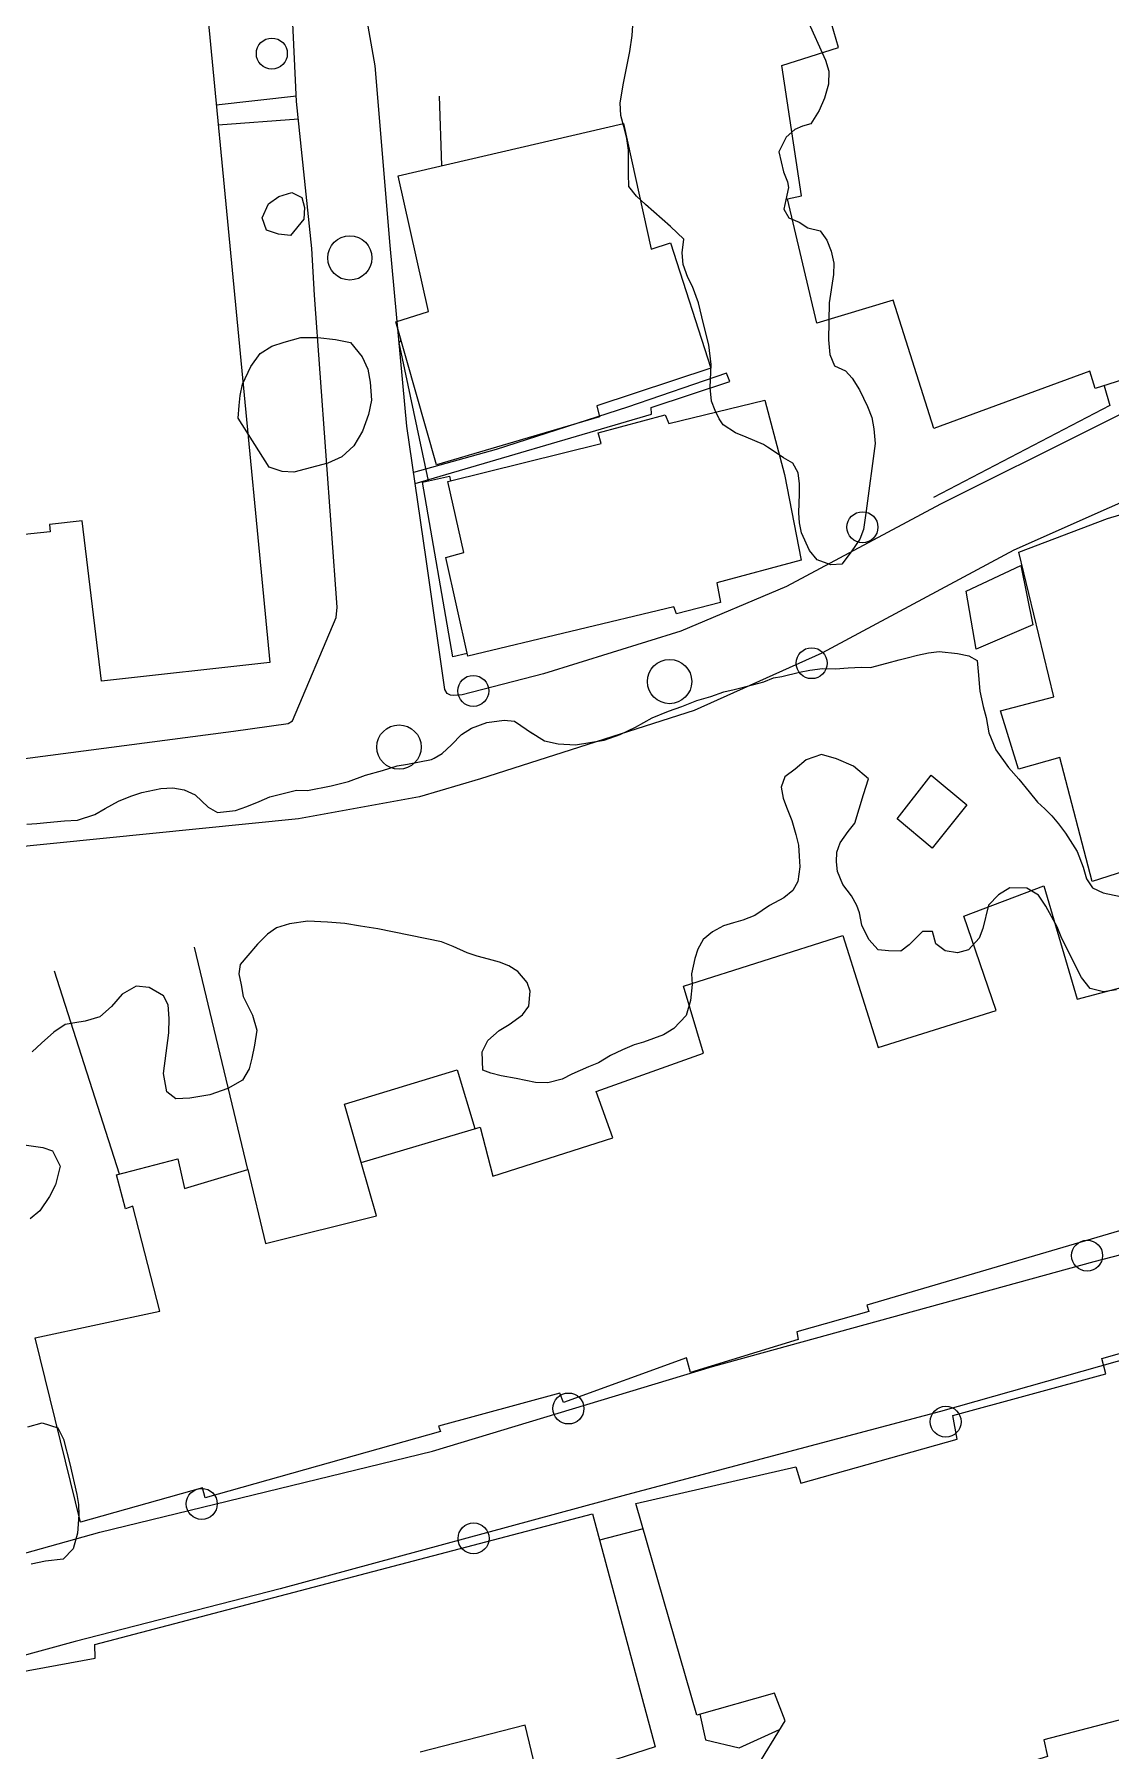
# Model space of a CAD drawing. Header units: metres. Extents: x 4652992 to 4879070, y 2074171 to 2309877.
# Drawn here: x 4654366 to 4654419.5, y 2308447.2 to 2308532.6 of the extents above; entities that cross this region are included whole.
import ezdxf

# ---------------------------------------------------------------- set-up
doc = ezdxf.new("R2010")
doc.units = ezdxf.units.M
doc.header["$MEASUREMENT"] = 0
doc.linetypes.add('DGN Style 2', pattern=[66.27138, 39.762828, -26.508552])
for name, color, linetype, lineweight in [('Level 18', 5, 'Continuous', 0), ('Level 30', 5, 'Continuous', 0), ('Level 31', 38, 'Continuous', 0), ('Level 35', 4, 'Continuous', 0), ('Level 36', 1, 'Continuous', 0), ('Level 40', 1, 'Continuous', 0), ('Level 45', 9, 'Continuous', 0), ('Level 54', 30, 'DGN Style 2', 0), ('Level 61', 4, 'Continuous', 0)]:
    doc.layers.add(name, color=color, linetype=linetype, lineweight=lineweight)

# ---------------------------------------------------------------- blocks, each defined once
blk = doc.blocks.new('POSTE_1')
at = {"layer": 'Level 61'}
blk.add_circle((-4.7e-05, -1.9e-05, -2.4e-05), 0.770001, dxfattribs=at)
blk = doc.blocks.new('AL_1')
at = {"layer": 'Level 45'}
blk.add_circle((2.1e-05, 1.3e-05, 3e-05), 1.100002, dxfattribs=at)

msp = doc.modelspace()

# ---------------------------------------------------------------- linework, layer by layer
at = {"layer": 'Level 18', "color": 30}
for points in [[(4654412.910214, 2308573.479356, 1333.454078), (4654415.909825, 2308562.906944, 1335.114078), (4654418.968281, 2308551.129403, 1336.244078), (4654420.668429, 2308543.519879, 1337.074078), (4654427.961364, 2308517.911223, 1339.494078), (4654427.85427, 2308517.710435, 1339.474078), (4654427.617367, 2308517.497535, 1339.464078), (4654418.707048, 2308513.02377, 1336.854078), (4654411.059682, 2308509.20609, 1334.454078), (4654403.399983, 2308505.111352, 1331.574078), (4654398.158418, 2308502.895328, 1330.124078), (4654391.323587, 2308500.77336, 1328.534078), (4654387.289698, 2308499.728746, 1327.424078), (4654386.862295, 2308499.700561, 1327.294078), (4654386.707067, 2308499.717878, 1327.194078), (4654386.540634, 2308499.793539, 1327.104078), (4654386.417519, 2308499.995764, 1327.034078), (4654385.492378, 2308506.475573, 1325.714078), (4654384.5283, 2308513.091604, 1324.748669), (4654383.700047, 2308522.078014, 1323.891868), (4654382.967905, 2308531.003716, 1323.228162), (4654381.915336, 2308536.93492, 1323.389684), (4654379.967814, 2308543.459627, 1323.738239), (4654378.120256, 2308550.121334, 1324.098239)], [(4654379.814953, 2308521.928941, 1323.748979), (4654379.057428, 2308529.239564, 1323.378979), (4654378.776733, 2308534.907984, 1323.298979), (4654378.665354, 2308537.314552, 1323.428979), (4654378.518917, 2308538.845284, 1323.448979), (4654378.160764, 2308540.971791, 1323.62604)], [(4654305.603473, 2308485.586519, 1327.003865), (4654313.412483, 2308487.698008, 1325.763865), (4654322.716086, 2308489.977365, 1323.873865), (4654332.292029, 2308491.719092, 1321.883865), (4654334.694369, 2308492.250982, 1321.603865), (4654343.44206, 2308493.595979, 1321.293865), (4654351.633062, 2308494.792729, 1322.303865), (4654364.414829, 2308496.419491, 1324.063865), (4654375.918485, 2308497.916167, 1325.953865), (4654378.642079, 2308498.302763, 1326.243865), (4654378.855567, 2308498.43489, 1326.243865), (4654381.018128, 2308503.566891, 1325.973865), (4654381.075584, 2308504.095217, 1325.903865), (4654379.947452, 2308519.604281, 1323.893865), (4654379.814953, 2308521.928941, 1323.748979)], [(4654428.779012, 2308513.168734, 1339.711115), (4654414.701908, 2308506.917856, 1335.336493), (4654405.157757, 2308501.804704, 1331.804679), (4654398.812393, 2308498.948088, 1329.932888), (4654388.19249, 2308495.556826, 1327.406531), (4654385.162997, 2308494.651203, 1327.126531), (4654379.153692, 2308493.567317, 1326.366531), (4654364.493718, 2308492.094911, 1324.003823), (4654351.9984, 2308490.789286, 1322.184316), (4654344.111751, 2308489.863932, 1321.357823), (4654334.268361, 2308488.298032, 1321.69426), (4654324.108095, 2308486.035433, 1323.800117), (4654315.590288, 2308484.114041, 1325.697529), (4654309.430079, 2308482.253965, 1326.853586)], [(4654362.32887, 2308456.150471, 1336.005079), (4654369.273905, 2308458.094632, 1337.945111), (4654385.804782, 2308462.119325, 1339.985641), (4654399.720763, 2308466.319802, 1341.039461), (4654418.706753, 2308471.547896, 1342.083923), (4654434.221865, 2308475.572785, 1343.143629)], [(4654439.923887, 2308472.269309, 1343.565079), (4654411.055577, 2308464.085165, 1341.485079), (4654395.447506, 2308459.954046, 1340.845079), (4654378.23283, 2308455.272024, 1339.185079), (4654368.038975, 2308452.650596, 1337.425079), (4654363.496942, 2308451.409454, 1336.225079), (4654362.32887, 2308456.150471, 1336.005079)]]:
    msp.add_polyline3d(points, dxfattribs=at)
at = {"layer": 'Level 30', "color": 1}
for points in [[(4654410.723727, 2308512.972463, 1336.972739), (4654408.71039, 2308519.352099, 1336.502739), (4654404.909407, 2308518.209435, 1335.992739), (4654403.463556, 2308524.395596, 1335.982739), (4654404.15387, 2308524.549958, 1335.952739), (4654403.166895, 2308531.027742, 1333.422739), (4654405.996689, 2308531.925064, 1337.152739), (4654404.131984, 2308538.296679, 1337.152739), (4654408.298474, 2308539.774894, 1338.782739), (4654407.191684, 2308543.324579, 1338.942739), (4654402.918348, 2308541.901148, 1339.682739), (4654401.622763, 2308546.040723, 1339.612739), (4654405.9787, 2308547.589735, 1338.942739), (4654404.035292, 2308555.753721, 1338.002739), (4654415.327715, 2308559.109897, 1338.662739), (4654420.070225, 2308543.553652, 1343.002739)], [(4654377.716274, 2308501.336409, 1326.37444), (4654369.353101, 2308500.416198, 1326.26444), (4654368.387056, 2308508.375512, 1326.17444), (4654366.775047, 2308508.204313, 1327.91444), (4654366.809624, 2308507.841591, 1327.94444), (4654362.005986, 2308507.329123, 1327.15444), (4654361.08353, 2308513.284516, 1327.33444), (4654360.811748, 2308513.253959, 1327.32444), (4654358.737877, 2308521.555768, 1327.51444), (4654363.741527, 2308522.550241, 1327.67444), (4654363.255604, 2308528.218238, 1324.96444), (4654360.588683, 2308527.812924, 1324.25444), (4654360.220141, 2308529.838063, 1324.23444), (4654363.071015, 2308530.276615, 1324.99444), (4654362.636273, 2308534.237845, 1328.28444), (4654365.614876, 2308534.560184, 1328.21444), (4654365.569736, 2308534.836344, 1328.21444), (4654368.467144, 2308535.192242, 1327.98444), (4654368.441298, 2308535.520791, 1327.93444), (4654374.379384, 2308536.226095, 1327.61444), (4654377.716274, 2308501.336409, 1326.37444)], [(4654384.095455, 2308525.540066, 1326.362739), (4654395.301771, 2308528.145984, 1326.442739), (4654396.671573, 2308521.886569, 1327.442739), (4654397.641406, 2308522.211865, 1327.812739), (4654399.651171, 2308515.976734, 1327.892739), (4654393.978314, 2308514.106751, 1328.052739), (4654394.10841, 2308513.553419, 1328.062739), (4654386.011, 2308511.169266, 1327.552739), (4654383.986999, 2308518.272349, 1327.352739), (4654385.617985, 2308518.795209, 1327.322739), (4654384.095455, 2308525.540066, 1326.362739)], [(4654427.802856, 2308517.833255, 1341.852739), (4654418.751725, 2308514.95933, 1342.062739), (4654418.4871, 2308515.820275, 1342.242739), (4654410.723727, 2308512.972463, 1336.972739)], [(4654386.568814, 2308510.337055, 1329.462739), (4654394.199316, 2308512.226722, 1329.392739), (4654394.04219, 2308512.758485, 1329.382739), (4654397.376224, 2308513.657936, 1329.372739), (4654397.560836, 2308513.216674, 1329.362739), (4654402.327626, 2308514.387158, 1329.192739), (4654403.303652, 2308510.683353, 1331.912739), (4654404.143656, 2308506.422305, 1331.752739), (4654399.947886, 2308505.306055, 1330.542739), (4654400.125294, 2308504.31205, 1330.482739), (4654397.935442, 2308503.753572, 1330.102739), (4654397.810665, 2308504.101666, 1329.932739), (4654387.559687, 2308501.657532, 1329.062739), (4654386.475479, 2308506.565421, 1329.122739), (4654387.359107, 2308506.809657, 1329.352739), (4654386.568814, 2308510.337055, 1329.462739)], [(4654420.97958, 2308491.203008, 1343.405858), (4654418.600108, 2308490.447752, 1343.805858), (4654416.989114, 2308496.618262, 1343.255858), (4654414.9368, 2308496.036443, 1343.165858), (4654414.048143, 2308498.935337, 1343.025858), (4654416.689757, 2308499.634533, 1342.925858), (4654414.954204, 2308506.828851, 1341.575858), (4654419.371395, 2308508.49882, 1342.425858), (4654422.433853, 2308509.40638, 1342.355858)], [(4654368.317151, 2308458.58988, 1340.855858), (4654366.063756, 2308467.747952, 1340.935858), (4654372.249111, 2308469.079042, 1341.435858), (4654370.920088, 2308474.302004, 1341.175858), (4654370.546958, 2308474.169805, 1341.175858), (4654370.095686, 2308475.860215, 1340.625858), (4654373.158016, 2308476.657878, 1340.635858), (4654373.474148, 2308475.176958, 1341.645858), (4654376.624416, 2308476.128553, 1341.655858), (4654377.516438, 2308472.443766, 1343.755858), (4654383.0292, 2308473.816624, 1343.835858), (4654382.260122, 2308476.470096, 1340.915858), (4654388.178425, 2308478.235181, 1340.985858), (4654388.806487, 2308475.800307, 1342.615858), (4654394.768823, 2308477.697306, 1343.135858), (4654393.94958, 2308480.00818, 1342.825858), (4654399.277806, 2308481.90731, 1344.935858), (4654398.279962, 2308485.245696, 1344.425858), (4654406.209577, 2308487.766255, 1343.205858), (4654407.964679, 2308482.193065, 1343.635858), (4654413.828487, 2308484.032618, 1343.695858), (4654412.221121, 2308488.726226, 1343.015858), (4654416.201455, 2308490.222663, 1343.015858), (4654417.852153, 2308484.601135, 1344.595858), (4654424.046415, 2308486.228686, 1344.615858)], [(4654421.086721, 2308473.411629, 1344.695858), (4654407.394278, 2308469.375398, 1344.615858), (4654407.491841, 2308469.064019, 1344.615858), (4654403.921438, 2308468.053091, 1345.895858), (4654403.98788, 2308467.669851, 1345.935858), (4654398.630532, 2308466.036056, 1345.855858), (4654398.44141, 2308466.759602, 1345.765858), (4654392.322438, 2308464.534922, 1343.115858), (4654392.147458, 2308464.996336, 1343.095858), (4654386.100344, 2308463.360871, 1343.935858), (4654386.207591, 2308463.094532, 1343.935858), (4654374.515743, 2308459.800363, 1341.635858), (4654374.380406, 2308460.30041, 1341.575858), (4654368.317151, 2308458.58988, 1340.855858)], [(4654420.569783, 2308448.909005, 1344.885858), (4654416.196001, 2308447.770185, 1344.955858), (4654416.384881, 2308446.926786, 1344.955858), (4654414.269981, 2308446.295209, 1344.915858), (4654414.566197, 2308445.444456, 1344.505858), (4654413.104337, 2308445.094277, 1344.445858), (4654412.861263, 2308445.832317, 1344.595858), (4654406.218675, 2308443.892116, 1342.565858), (4654405.274674, 2308446.760264, 1342.575858), (4654403.116132, 2308445.787181, 1341.355858), (4654401.795032, 2308446.186544, 1341.045858), (4654403.335962, 2308448.710588, 1342.735858), (4654402.81792, 2308450.076541, 1343.185858), (4654398.954159, 2308448.992415, 1343.735858), (4654395.920416, 2308459.518899, 1343.295858), (4654403.874269, 2308461.33471, 1343.485858), (4654404.115906, 2308460.519015, 1343.995858), (4654411.896184, 2308462.714971, 1347.985858), (4654411.679148, 2308463.891835, 1347.805858), (4654419.274872, 2308465.955725, 1348.325858), (4654419.086185, 2308466.728916, 1348.375858), (4654426.721236, 2308468.901343, 1348.935858)], [(4654356.732017, 2308444.625937, 1338.755858), (4654356.2291, 2308449.044897, 1338.525858), (4654363.222368, 2308450.123361, 1341.495858), (4654363.171235, 2308450.752446, 1341.395858), (4654369.040034, 2308451.828868, 1341.345858), (4654369.028456, 2308452.496441, 1340.415858), (4654393.768788, 2308459.004111, 1342.605858)], [(4654393.768788, 2308459.004111, 1342.605858), (4654396.870757, 2308447.409557, 1342.805858), (4654393.481178, 2308446.319261, 1342.405858)], [(4654390.951703, 2308446.281287, 1341.465858), (4654390.415803, 2308448.492924, 1341.565858), (4654385.199979, 2308447.151637, 1340.965858)]]:
    msp.add_polyline3d(points, dxfattribs=at)
at = {"layer": 'Level 31'}
for points in [[(4654415.651227, 2308503.20551, 1338.687129), (4654412.842623, 2308501.995567, 1338.247129), (4654412.330587, 2308504.88747, 1336.747129), (4654415.058386, 2308506.162437, 1337.307129)], [(4654408.913139, 2308493.570048, 1340.007129), (4654410.600352, 2308495.735897, 1340.047129), (4654412.368181, 2308494.259801, 1340.527129), (4654410.650741, 2308492.100434, 1340.687129)]]:
    msp.add_3dface(points, dxfattribs=at)
at = {"layer": 'Level 35'}
for p, q in [((4654386.26871, 2308526.045435, 1325.082927), (4654386.165605, 2308529.493358, 1324.982927)), ((4654396.282509, 2308458.262508, 1342.383441), (4654394.117937, 2308457.699061, 1342.258441))]:
    msp.add_line(p, q, dxfattribs=at)
at = {"layer": 'Level 35', "extrusion": (-0.258783184201875, -0.0543794632677715, 0.9644035138618313), "elevation": -1328730.94025, "flags": 128}
msp.add_lwpolyline([(-1302021.621312, 4850987.074397), (-1302020.593544, 4850987.15003), (-1302017.928818, 4850977.279929)], dxfattribs=at)
at = {"layer": 'Level 35'}
for points in [[(4654385.602599, 2308510.364498, 1326.202927), (4654384.155652, 2308517.235617, 1325.322927), (4654384.146435, 2308517.234771, 1325.302927), (4654384.154102, 2308517.233127, 1325.252927), (4654384.245605, 2308517.364791, 1325.252927)], [(4654387.530394, 2308501.790135, 1327.622927), (4654386.812337, 2308501.621704, 1327.522927), (4654385.313935, 2308510.301241, 1327.252927), (4654386.652437, 2308510.594553, 1327.242927), (4654386.707798, 2308510.371474, 1327.232927)], [(4654382.260122, 2308476.470096, 1340.915858), (4654381.441375, 2308479.373116, 1339.995858), (4654387.040763, 2308481.075239, 1340.175858), (4654387.914648, 2308478.156512, 1340.982739)], [(4654399.09402, 2308449.031658, 1341.598441), (4654399.380291, 2308447.755924, 1341.658441), (4654401.047864, 2308447.368049, 1341.738441), (4654403.066779, 2308448.269666, 1341.868441)]]:
    msp.add_polyline3d(points, dxfattribs=at)
at = {"layer": 'Level 36'}
for p, q in [((4654376.624416, 2308476.128553, 1338.882738), (4654373.985288, 2308487.183199, 1335.482738)), ((4654370.243189, 2308475.898635, 1338.922739), (4654367.019709, 2308485.989989, 1334.522739))]:
    msp.add_line(p, q, dxfattribs=at)
at = {"layer": 'Level 40', "color": 3}
for points in [[(4654407.238531, 2308507.958618, 1335.770038), (4654407.05316, 2308507.468024, 1335.750038), (4654406.614229, 2308506.838965, 1335.710038), (4654406.163318, 2308506.228548, 1335.570038), (4654405.610738, 2308506.186374, 1335.470038), (4654404.930917, 2308506.444713, 1335.350038), (4654404.551728, 2308506.911775, 1335.190038), (4654404.14812, 2308507.785864, 1335.050038), (4654404.045222, 2308508.274013, 1335.010038), (4654404.025333, 2308508.776497, 1334.890038), (4654404.052056, 2308509.718986, 1334.610038), (4654404.047448, 2308510.218192, 1334.430038), (4654403.98832, 2308510.761238, 1334.230038), (4654403.726006, 2308511.251442, 1334.230038), (4654403.254746, 2308511.513254, 1334.150038), (4654402.835933, 2308511.795957, 1333.850038), (4654402.456361, 2308512.0381, 1333.510038), (4654402.262236, 2308512.176174, 1333.070038), (4654401.396967, 2308512.538581, 1332.850038), (4654400.869957, 2308512.764138, 1332.850038), (4654400.250416, 2308513.154189, 1332.830038), (4654400.058749, 2308513.452451, 1332.330038), (4654399.859632, 2308513.864812, 1332.010038), (4654399.673724, 2308514.338625, 1331.750038), (4654399.610449, 2308515.011132, 1331.430038), (4654399.664816, 2308516.15662, 1331.390038), (4654399.554008, 2308517.128613, 1331.390038), (4654399.285013, 2308518.182754, 1331.170038), (4654399.027997, 2308519.218254, 1330.850038), (4654398.740035, 2308520.035392, 1330.570038), (4654398.501679, 2308520.488313, 1330.390038), (4654398.272384, 2308521.13215, 1330.330038), (4654398.21986, 2308521.705921, 1330.330038), (4654398.304021, 2308522.395015, 1330.330038), (4654397.639021, 2308523.019819, 1330.070038), (4654396.404853, 2308524.120298, 1329.730038), (4654395.948029, 2308524.523656, 1329.630038), (4654395.572143, 2308525.006082, 1329.530038), (4654395.548107, 2308525.638028, 1329.450038), (4654395.551332, 2308526.248055, 1329.450038), (4654395.559933, 2308526.808714, 1329.130038), (4654395.461565, 2308527.39232, 1328.670038), (4654395.317353, 2308527.985761, 1328.410038), (4654395.178517, 2308528.529834, 1328.330038), (4654395.139201, 2308529.165059, 1328.230038), (4654395.301381, 2308530.142775, 1328.130038), (4654395.626203, 2308531.728462, 1328.070038), (4654395.730176, 2308532.509734, 1328.050038), (4654395.7784, 2308533.254752, 1328.030038)], [(4654404.438462, 2308533.309478, 1335.450038), (4654405.345659, 2308531.282707, 1335.810038), (4654405.503078, 2308530.750719, 1335.970038), (4654405.489947, 2308530.094603, 1336.030038), (4654405.292213, 2308529.39773, 1336.130038), (4654405.031281, 2308528.778701, 1336.150038), (4654404.61961, 2308528.127723, 1335.950038), (4654404.209936, 2308528.006678, 1335.550038), (4654403.82422, 2308527.84835, 1335.230038), (4654403.388974, 2308527.459574, 1334.890038), (4654403.02522, 2308526.734031, 1334.930038), (4654403.258278, 2308525.735813, 1335.110038), (4654403.456166, 2308525.243358, 1335.950038), (4654403.507001, 2308524.959237, 1336.370038), (4654403.374922, 2308524.344709, 1336.630038), (4654403.275863, 2308523.883813, 1337.010038), (4654403.517521, 2308523.446255, 1337.170038), (4654404.032551, 2308523.239339, 1337.290038), (4654404.466644, 2308522.953358, 1337.390038), (4654405.07459, 2308522.806867, 1337.450038), (4654405.419915, 2308522.330998, 1337.450038), (4654405.623178, 2308521.789176, 1337.510038), (4654405.752108, 2308521.199013, 1337.490038), (4654405.743508, 2308520.638354, 1337.490038), (4654405.534716, 2308519.220634, 1337.470038), (4654405.491176, 2308517.381747, 1337.370038), (4654405.559826, 2308516.659872, 1337.350038), (4654405.79035, 2308516.09613, 1337.230038), (4654406.344619, 2308515.848653, 1336.970038), (4654406.679193, 2308515.47152, 1336.430038), (4654407.035268, 2308514.896916, 1336.410038), (4654407.433501, 2308514.072194, 1336.410038), (4654407.648743, 2308513.51173, 1336.410038), (4654407.753715, 2308512.958851, 1336.210038), (4654407.819063, 2308512.221612, 1336.030038), (4654407.372222, 2308508.87816, 1335.930038), (4654407.238531, 2308507.958618, 1335.770038)], [(4654378.754944, 2308522.578517, 1325.140038), (4654378.14921, 2308522.643766, 1325.140038), (4654377.562384, 2308522.834503, 1325.150038), (4654377.338576, 2308523.441217, 1325.160038), (4654377.650409, 2308524.143467, 1325.160038), (4654378.171673, 2308524.509281, 1325.160038), (4654378.81855, 2308524.710488, 1325.160038), (4654379.313472, 2308524.466608, 1325.180038), (4654379.446192, 2308523.960414, 1325.200038), (4654379.40945, 2308523.377242, 1325.230038), (4654378.754944, 2308522.578517, 1325.140038)], [(4654376.151353, 2308513.486471, 1332.870038), (4654376.191744, 2308514.120668, 1332.870038), (4654376.251564, 2308514.622124, 1332.870038), (4654376.370434, 2308515.175199, 1332.870038), (4654376.782489, 2308516.051097, 1332.810038), (4654377.243306, 2308516.707603, 1332.790038), (4654377.831363, 2308517.063597, 1332.770038), (4654378.435546, 2308517.271488, 1332.750038), (4654379.266874, 2308517.494938, 1332.730038), (4654380.116401, 2308517.505553, 1332.710038), (4654380.988658, 2308517.398791, 1332.710038), (4654381.725458, 2308517.256801, 1332.670038), (4654382.30622, 2308516.537567, 1332.650038), (4654382.591264, 2308515.929986, 1332.610038), (4654382.706987, 2308515.27837, 1332.590038), (4654382.769878, 2308514.380944, 1332.590038), (4654382.633268, 2308513.670959, 1332.590038), (4654382.326109, 2308512.836845, 1332.590038), (4654381.897928, 2308512.109051, 1332.590038), (4654381.300809, 2308511.562142, 1332.610038), (4654380.609085, 2308511.244458, 1332.610038), (4654378.915867, 2308510.804116, 1332.610038), (4654378.330651, 2308510.83323, 1332.610038), (4654377.69007, 2308511.051007, 1332.590038), (4654376.151353, 2308513.486471, 1332.870038)], [(4654390.66563, 2308497.885562, 1332.710038), (4654390.66563, 2308497.885562, 1332.570038), (4654391.371603, 2308497.444456, 1332.710038), (4654392.06073, 2308497.296717, 1332.770038), (4654392.914227, 2308497.24252, 1332.830038), (4654394.340721, 2308497.467919, 1332.970038), (4654395.141384, 2308497.763097, 1333.110038), (4654395.90606, 2308498.114282, 1333.330038), (4654396.727907, 2308498.581991, 1333.710038), (4654397.538525, 2308498.923328, 1334.290038), (4654398.212083, 2308499.14917, 1335.030038), (4654398.948173, 2308499.442093, 1335.170038), (4654399.64904, 2308499.645983, 1335.170038), (4654400.29197, 2308499.878392, 1335.170038), (4654400.813155, 2308499.992023, 1335.170038), (4654401.778954, 2308500.2357, 1335.450038), (4654402.272828, 2308500.371284, 1335.850038), (4654402.76466, 2308500.571695, 1336.410038), (4654403.180689, 2308500.64348, 1337.090038), (4654404.059964, 2308500.857414, 1337.310038), (4654404.562517, 2308500.958942, 1337.310038), (4654405.202894, 2308501.030922, 1337.370038), (4654405.841996, 2308501.022688, 1337.690038), (4654406.475738, 2308501.063896, 1338.290038), (4654407.140108, 2308501.098538, 1338.990038), (4654407.585488, 2308501.083543, 1339.490038), (4654408.400189, 2308501.295223, 1339.510038), (4654408.99922, 2308501.472653, 1339.730038), (4654409.403252, 2308501.563107, 1340.070038), (4654409.912441, 2308501.695407, 1340.270038), (4654410.467571, 2308501.817858, 1340.310038), (4654410.994115, 2308501.882048, 1340.310038), (4654411.902232, 2308501.783946, 1340.850038), (4654412.468847, 2308501.662472, 1341.350038), (4654412.886408, 2308501.444173, 1341.530038), (4654412.942049, 2308500.884928, 1341.930038), (4654413.021937, 2308499.918048, 1342.230038), (4654413.190902, 2308499.141338, 1342.670038), (4654413.329749, 2308498.596451, 1343.170038), (4654413.471403, 2308497.841693, 1343.070038), (4654413.817499, 2308496.994814, 1342.970038), (4654414.445882, 2308496.119612, 1343.070038), (4654414.962218, 2308495.54209, 1343.070038), (4654415.465281, 2308494.903022, 1343.170038), (4654415.884373, 2308494.394639, 1343.310038), (4654416.244761, 2308494.059817, 1343.410038), (4654416.601832, 2308493.709608, 1343.470038), (4654416.933634, 2308493.316524, 1343.650038), (4654417.282792, 2308492.855329, 1343.830038), (4654417.855279, 2308491.943818, 1344.050038), (4654418.150073, 2308491.15623, 1344.270038), (4654418.312912, 2308490.574004, 1344.430038), (4654418.619446, 2308490.138044, 1344.470038), (4654419.1562, 2308489.878094, 1344.470038), (4654420.013781, 2308489.694242, 1344.330038)], [(4654365.645308, 2308493.300141, 1332.010038), (4654366.141505, 2308493.336181, 1332.290038), (4654366.640877, 2308493.38733, 1332.370038), (4654367.524504, 2308493.466868, 1332.370038), (4654368.159637, 2308493.489001, 1332.550038), (4654369.024203, 2308493.777856, 1332.910038), (4654369.544208, 2308494.077201, 1333.070038), (4654370.20394, 2308494.441411, 1333.190038), (4654370.808103, 2308494.691194, 1333.250038), (4654371.36622, 2308494.871878, 1333.370038), (4654372.305418, 2308495.065843, 1333.510038), (4654372.895297, 2308495.097648, 1333.530038), (4654373.459775, 2308495.008578, 1333.530038), (4654374.004411, 2308494.750083, 1333.490038), (4654374.666559, 2308494.150713, 1333.570038), (4654375.114338, 2308493.881343, 1333.590038), (4654376.016225, 2308493.972766, 1333.390038), (4654376.577517, 2308494.16856, 1333.330038), (4654377.199939, 2308494.430228, 1333.270038), (4654377.719153, 2308494.650803, 1333.250038), (4654379.049747, 2308494.982146, 1333.170038), (4654379.599932, 2308494.975071, 1333.030038), (4654380.766189, 2308495.199446, 1332.810038), (4654381.633138, 2308495.424639, 1332.790038), (4654382.485795, 2308495.731827, 1332.750038), (4654383.322575, 2308495.963469, 1332.670038), (4654384.050589, 2308496.202569, 1332.570038), (4654384.571396, 2308496.280713, 1332.530038), (4654385.755912, 2308496.516973, 1332.530038), (4654385.895639, 2308496.581837, 1332.030038), (4654386.291002, 2308496.813095, 1331.570038), (4654386.757811, 2308497.234325, 1331.430038), (4654387.246845, 2308497.761321, 1331.430038), (4654387.754941, 2308498.079, 1331.430038), (4654388.507565, 2308498.360204, 1331.510038), (4654389.367373, 2308498.476409, 1331.670038), (4654389.889773, 2308498.412121, 1331.890038), (4654390.77263, 2308497.812943, 1332.730038)], [(4654419.813938, 2308485.052706, 1344.530038), (4654419.170242, 2308484.96534, 1344.530038), (4654418.499747, 2308485.125181, 1344.530038), (4654418.071977, 2308485.66762, 1344.490038), (4654417.723329, 2308486.354071, 1344.410038), (4654417.065339, 2308487.686351, 1344.330038), (4654416.855282, 2308488.198212, 1344.310038), (4654416.306021, 2308489.217427, 1344.230038), (4654415.927511, 2308489.765402, 1344.210038), (4654415.361406, 2308490.112132, 1344.150038), (4654414.516587, 2308490.132273, 1344.110038), (4654413.945632, 2308489.787849, 1344.090038), (4654413.448696, 2308489.266582, 1344.050038), (4654413.165899, 2308488.103798, 1343.950038), (4654412.983153, 2308487.627855, 1343.890038), (4654412.45763, 2308487.048326, 1343.830038), (4654411.911178, 2308486.891819, 1343.730038), (4654411.291985, 2308486.99237, 1343.630038), (4654410.824399, 2308487.350174, 1343.450038), (4654410.668196, 2308487.963172, 1343.070038), (4654410.170238, 2308487.957245, 1342.690038), (4654409.498977, 2308487.296277, 1342.590038), (4654409.094434, 2308486.980567, 1342.430038), (4654408.473964, 2308487.000904, 1342.310038), (4654407.970646, 2308487.044418, 1342.250038), (4654407.505613, 2308487.56265, 1342.090038), (4654407.144969, 2308488.26777, 1341.950038), (4654407.038026, 2308488.886305, 1341.670038), (4654406.908623, 2308489.252095, 1341.290038), (4654406.64267, 2308489.727647, 1341.030038), (4654406.206222, 2308490.304141, 1340.930038), (4654405.942822, 2308490.940121, 1340.770038), (4654405.885905, 2308491.419151, 1340.490038), (4654405.908875, 2308491.897153, 1340.290038), (4654406.072989, 2308492.360992, 1340.150038), (4654406.469364, 2308492.936014, 1340.030038), (4654406.798614, 2308493.348353, 1340.010038), (4654407.233018, 2308494.76839, 1339.990038), (4654407.482124, 2308495.552057, 1339.830038), (4654406.736079, 2308496.178826, 1339.730038), (4654405.887687, 2308496.553879, 1339.670038), (4654405.147258, 2308496.760909, 1339.610038), (4654404.383858, 2308496.489937, 1339.550038), (4654403.835619, 2308496.027961, 1339.550038), (4654403.322603, 2308495.655018, 1339.550038), (4654403.148535, 2308495.14502, 1339.630038), (4654403.238122, 2308494.594596, 1339.790038), (4654403.412191, 2308494.138742, 1340.090038), (4654403.668955, 2308493.47199, 1340.350038), (4654403.873141, 2308492.784315, 1340.610038), (4654403.999992, 2308492.258096, 1340.850038), (4654404.04032, 2308491.702135, 1341.070038), (4654404.071969, 2308491.180229, 1341.370038), (4654403.977278, 2308490.443946, 1341.850038), (4654403.721281, 2308489.999805, 1342.010038), (4654403.272838, 2308489.629116, 1342.010038), (4654402.5661, 2308489.249412, 1342.050038), (4654401.836136, 2308488.762005, 1342.150038), (4654401.239148, 2308488.519747, 1342.330038), (4654400.763905, 2308488.396267, 1342.530038), (4654400.282027, 2308488.242014, 1342.650038), (4654399.73634, 2308487.940466, 1342.830038), (4654399.269266, 2308487.557674, 1342.970038), (4654399.006632, 2308487.082761, 1343.110038), (4654398.857832, 2308486.615638, 1343.290038), (4654398.676618, 2308485.849611, 1343.450038), (4654398.723581, 2308485.324422, 1343.650038), (4654398.630932, 2308484.523311, 1343.650038), (4654398.422408, 2308483.779237, 1343.650038), (4654397.803726, 2308483.139192, 1343.510038), (4654397.285349, 2308482.815692, 1343.410038), (4654396.296324, 2308482.464311, 1343.130038), (4654395.833078, 2308482.322161, 1342.970038), (4654395.251403, 2308482.076621, 1342.910038), (4654394.663093, 2308481.800308, 1342.810038), (4654394.054875, 2308481.431677, 1342.730038), (4654393.563042, 2308481.231266, 1342.670038), (4654392.730475, 2308480.862441, 1342.490038), (4654392.262634, 2308480.624691, 1342.350038), (4654391.549771, 2308480.43947, 1342.190038), (4654390.925983, 2308480.444421, 1341.930038), (4654389.976518, 2308480.647972, 1341.630038), (4654389.219499, 2308480.778071, 1341.590038), (4654388.705461, 2308480.920468, 1341.590038), (4654388.305257, 2308481.070656, 1341.310038), (4654388.27667, 2308481.978246, 1341.030038), (4654388.559212, 2308482.545477, 1340.950038), (4654389.1294, 2308483.034943, 1340.850038), (4654389.625827, 2308483.330954, 1340.710038), (4654390.275903, 2308483.819391, 1340.650038), (4654390.593156, 2308484.250399, 1340.650038), (4654390.672533, 2308484.989966, 1340.430038), (4654390.51046, 2308485.42715, 1340.110038), (4654390.052062, 2308485.976154, 1339.630038), (4654389.598514, 2308486.250461, 1339.470038), (4654389.140372, 2308486.429168, 1339.310038), (4654388.595706, 2308486.578131, 1338.930038), (4654388.035726, 2308486.730378, 1338.450038), (4654387.528324, 2308486.903547, 1338.170038), (4654386.841749, 2308487.211714, 1337.990038), (4654386.252417, 2308487.450741, 1337.990038), (4654383.091109, 2308488.096284, 1337.970038), (4654382.238889, 2308488.230695, 1337.610038), (4654381.447924, 2308488.351973, 1337.430038), (4654380.597745, 2308488.421557, 1337.330038), (4654379.6151, 2308488.471246, 1337.270038), (4654378.706473, 2308488.344092, 1337.270038), (4654378.054865, 2308488.145739, 1337.270038), (4654377.601062, 2308487.824492, 1337.270038), (4654377.110762, 2308487.333997, 1337.290038), (4654376.634499, 2308486.760005, 1337.330038), (4654376.249353, 2308486.311356, 1337.430038), (4654376.183759, 2308485.85859, 1338.030038), (4654376.303974, 2308485.3016, 1338.470038), (4654376.405557, 2308484.732506, 1339.050038), (4654376.860892, 2308483.797818, 1339.170038), (4654377.070439, 2308483.0607, 1339.250038), (4654376.957116, 2308482.312314, 1339.450038), (4654376.833074, 2308481.662811, 1339.530038), (4654376.70163, 2308481.127577, 1339.550038), (4654376.357832, 2308480.573479, 1339.770038), (4654375.64114, 2308480.147616, 1339.930038), (4654374.741957, 2308479.841365, 1340.010038), (4654373.743489, 2308479.669081, 1340.010038), (4654373.048491, 2308479.641006, 1340.030038), (4654372.611533, 2308479.992244, 1339.990038), (4654372.438485, 2308480.898609, 1339.890038), (4654372.698054, 2308482.919541, 1339.430038), (4654372.724853, 2308483.638185, 1339.170038), (4654372.677124, 2308484.308416, 1338.970038), (4654372.438481, 2308484.762015, 1338.830038), (4654371.725872, 2308485.172348, 1338.730038), (4654371.084729, 2308485.24541, 1338.730038), (4654370.389986, 2308484.847037, 1338.730038), (4654369.857828, 2308484.236735, 1338.790038), (4654369.265689, 2308483.71978, 1338.850038), (4654368.546189, 2308483.503787, 1338.890038), (4654368.031641, 2308483.420929, 1338.890038), (4654367.547721, 2308483.331504, 1338.750038), (4654366.985444, 2308482.953024, 1338.570038), (4654366.371356, 2308482.40858, 1338.370038), (4654365.909641, 2308481.976346, 1338.030038)], [(4654365.504081, 2308477.346718, 1338.070038), (4654366.439508, 2308477.226664, 1338.310038), (4654366.912964, 2308477.044675, 1338.410038), (4654367.294281, 2308476.28683, 1338.610038), (4654367.061255, 2308475.354838, 1338.670038), (4654366.778714, 2308474.787608, 1338.690038), (4654366.287902, 2308474.071857, 1338.670038), (4654365.802196, 2308473.676962, 1338.670038)], [(4654365.702154, 2308463.331604, 1340.750038), (4654366.399704, 2308463.520108, 1340.990038), (4654367.179439, 2308463.272457, 1341.050038), (4654367.474743, 2308462.710125, 1341.090038), (4654367.787148, 2308461.484128, 1341.090038), (4654368.131713, 2308459.961481, 1341.070038), (4654368.215941, 2308459.460498, 1341.070038), (4654368.235594, 2308458.957262, 1341.070038), (4654368.165661, 2308458.038598, 1341.050038), (4654367.950501, 2308457.263751, 1340.950038), (4654367.453564, 2308456.742484, 1340.790038), (4654366.566887, 2308456.642819, 1340.530038), (4654365.863977, 2308456.503757, 1340.250038)]]:
    msp.add_polyline3d(points, dxfattribs=at)
at = {"layer": 'Level 54'}
for p, q in [((4654375.063544, 2308529.072693, 1322.513086), (4654379.043932, 2308529.51212, 1323.375132)), ((4654375.159175, 2308528.07279, 1322.50604), (4654379.147732, 2308528.368076, 1323.423086))]:
    msp.add_line(p, q, dxfattribs=at)
at = {"layer": 'Level 54', "linetype": 'Continuous'}
msp.add_polyline3d([(4654384.944641, 2308510.234441, 1325.165586), (4654396.697881, 2308513.689866, 1325.455586), (4654396.67403, 2308514.025239, 1325.435586), (4654400.596463, 2308515.310293, 1325.275586), (4654400.429413, 2308515.724716, 1325.265586), (4654395.509119, 2308514.035241, 1325.379484), (4654388.96992, 2308511.92856, 1325.188971), (4654384.865429, 2308510.778041, 1325.086264)], dxfattribs=at)

# ---------------------------------------------------------------- block references
at = {"layer": 'Level 45'}
for p in [(4654381.69985, 2308521.45365, 1323.99005), (4654397.59705, 2308500.3881, 1329.81005), (4654384.14455, 2308497.13305, 1327.15005)]:
    msp.add_blockref('AL_1', p, dxfattribs=at)
at = {"layer": 'Level 61'}
for p in [(4654377.82335, 2308531.61615, 1323.08575), (4654407.18365, 2308508.06485, 1333.26005), (4654404.65795, 2308501.30275, 1331.56715), (4654387.83775, 2308499.92495, 1327.55005), (4654418.35005, 2308471.84185, 1342.10715), (4654392.56815, 2308464.23935, 1340.55715), (4654411.32085, 2308463.58285, 1341.59845), (4654374.34095, 2308459.4952, 1338.52715), (4654387.85035, 2308457.78155, 1340.11345)]:
    msp.add_blockref('POSTE_1', p, dxfattribs=at)

doc.saveas('drawing.dxf')
